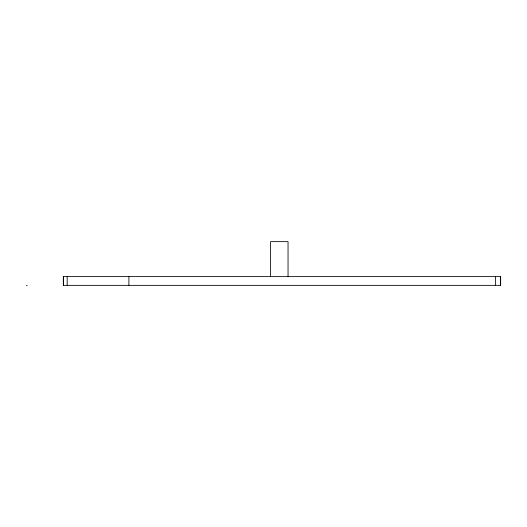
<?xml version="1.0" encoding="UTF-8"?>
<svg xmlns="http://www.w3.org/2000/svg" width="527" height="527" viewBox="0 0 527 527"><rect width="100%" height="100%" fill="white"/><g stroke="black" fill="none" stroke-linecap="round" stroke-linejoin="round"><path stroke-width="0.79" d="M26.35 285.357L27.206 285.357M500.525 276.616L500.525 285.357M495.42 276.616L495.42 285.357M288.045 276.616L288.045 241.643L270.555 241.643L270.555 276.616M128.898 276.616L128.898 285.357M67.179 276.616L67.179 285.357M63.444 276.616L63.444 285.357M500.65 276.616L63.319 276.616L63.319 285.357L500.65 285.357L500.65 276.616"/></g></svg>
